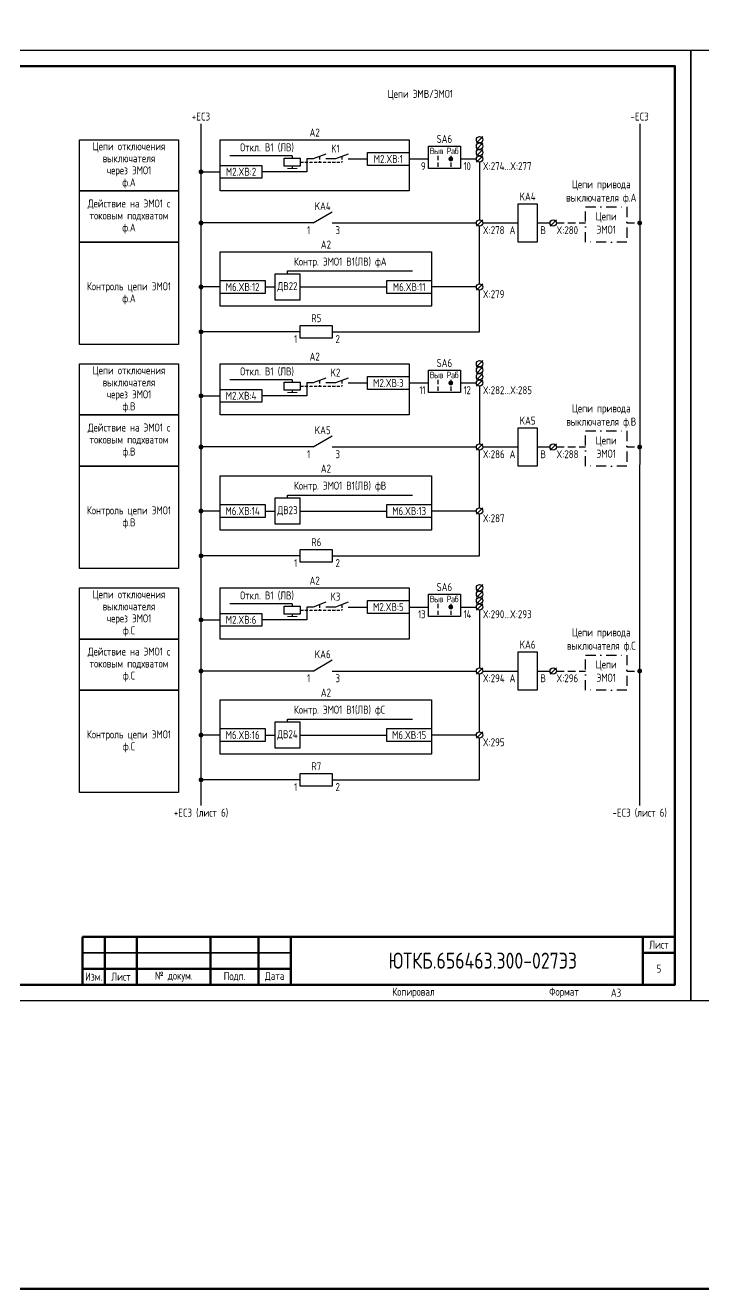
# Model space of a CAD drawing. Header units: millimetres. Extents: x -1117 to 5358, y -90 to 1610.
# Drawn here: x 1892.1 to 2104, y -90 to 304.8 of the extents above; entities that cross this region are included whole.
import ezdxf

# ---------------------------------------------------------------- set-up
doc = ezdxf.new("R2010")
doc.units = ezdxf.units.MM
doc.linetypes.add('HIDDEN2', pattern=[4.7625, 3.175, -1.5875])
doc.linetypes.add('штрихпунктирная', pattern=[25.4, 12.7, -6.35, 0, -6.35])
doc.styles.add('Gost_type_A', font='GOST_A.TTF')

# ---------------------------------------------------------------- blocks, each defined once
blk = doc.blocks.new('Формат_А3')
blk.add_lwpolyline([(-420, 297), (0, 297), (0, 0), (-420, 0)], close=True)
at = {"lineweight": 50}
blk.add_lwpolyline([(-400, 292), (-5, 292), (-5, 5), (-400, 5)], close=True, dxfattribs=at)
blk = doc.blocks.new('Штамп малый нижний')
at = {"lineweight": 50}
for points in [[(-185, 15), (-178, 15), (-178, 5), (-185, 5)], [(-178, 15), (-168, 15), (-168, 5), (-178, 5)], [(-168, 15), (-145, 15), (-145, 5), (-168, 5)], [(-145, 15), (-130, 15), (-130, 5), (-145, 5)], [(-130, 15), (-120, 15), (-120, 5), (-130, 5)], [(-120, 15), (-10, 15), (-10, 0), (-120, 0)], [(-10, 15), (0, 15), (0, 10), (-10, 10)], [(-10, 10), (0, 10), (0, 0), (-10, 0)], [(-185, 5), (-178, 5), (-178, 0), (-185, 0)], [(-178, 5), (-168, 5), (-168, 0), (-178, 0)], [(-168, 5), (-145, 5), (-145, 0), (-168, 0)], [(-145, 5), (-130, 5), (-130, 0), (-145, 0)], [(-130, 5), (-120, 5), (-120, 0), (-130, 0)]]:
    blk.add_lwpolyline(points, close=True, dxfattribs=at)
for points in [[(-185, 15), (-178, 15), (-178, 10), (-185, 10)], [(-178, 15), (-168, 15), (-168, 10), (-178, 10)], [(-168, 15), (-145, 15), (-145, 10), (-168, 10)], [(-145, 15), (-130, 15), (-130, 10), (-145, 10)], [(-130, 15), (-120, 15), (-120, 10), (-130, 10)], [(-185, 10), (-178, 10), (-178, 5), (-185, 5)], [(-178, 10), (-168, 10), (-168, 5), (-178, 5)], [(-168, 10), (-145, 10), (-145, 5), (-168, 5)], [(-145, 10), (-130, 10), (-130, 5), (-145, 5)], [(-130, 10), (-120, 10), (-120, 5), (-130, 5)]]:
    blk.add_lwpolyline(points, close=True)
at = {"char_height": 2.5, "style": 'Gost_type_A'}
for s, insert, width, attachment_point in [('Лист', (-5, 12.5), 10, 5), ('№ докум.', (-156.5, 2.5), 23, 5), ('Подп.', (-137.5, 2.5), 15, 5), ('Дата', (-125, 2.5), 10, 5), ('Изм.', (-181.5, 2.5), 7, 5), ('Лист', (-173, 2.5), 10, 5), ('Копировал', (-75, -2.53), 13.1202, 6), ('Формат', (-30, -2.53), 13.1202, 6)]:
    blk.add_mtext(s, dxfattribs=dict(at, insert=insert, width=width, attachment_point=attachment_point))
blk = doc.blocks.new('POINT')
at = {"const_width": 0.75}
blk.add_lwpolyline([(-0.375, 0, 1), (0.375, 0, 1)], format="xyb", close=True, dxfattribs=at)
blk = doc.blocks.new('Переключатель_положение')
for p, q in [((2, 1), (2, -0.34)), ((2, -1.14), (2, -2.49))]:
    blk.add_line(p, q)

msp = doc.modelspace()

# ---------------------------------------------------------------- linework, layer by layer
for p, q in [((1947, 61), (1947, 274)), ((2084, 274), (2083.99, 61)), ((2035, 270), (2033, 268)), ((2035, 268), (2033, 266)), ((2035, 266), (2033, 264)), ((1975.5, 264), (1956, 264)), ((1975.5, 264), (1975.5, 263.25)), ((1975.5, 260.75), (1975.5, 260)), ((2012, 263), (2018, 263)), ((2028, 263), (2033, 263)), ((2035, 264), (2033, 262)), ((2034, 262), (2034, 244)), ((1947, 259), (1953, 259)), ((1982, 243), (1988, 246.46)), ((1982, 243), (1947, 243)), ((1988, 243), (2033, 243)), ((2035, 244), (2033, 242)), ((2034, 224), (2034, 242)), ((2035, 243), (2046, 243)), ((2052, 243), (2056, 243)), ((2058, 244), (2056, 242)), ((1974, 228), (2013, 228)), ((1974, 227), (1974, 228)), ((1953, 223), (1947, 223)), ((1967, 223), (1970, 223)), ((1978, 223), (2005, 223)), ((2033, 223), (2019, 223)), ((2035, 224), (2033, 222)), ((2034, 220), (2034, 222)), ((2034, 209), (2034, 220)), ((1978, 209), (1947, 209)), ((1988, 209), (2034, 209)), ((2035, 200), (2033, 198)), ((2035, 198), (2033, 196)), ((1975.5, 194), (1956, 194)), ((1975.5, 194), (1975.5, 193.25)), ((2035, 196), (2033, 194)), ((2035, 194), (2033, 192)), ((1975.5, 190.75), (1975.5, 190)), ((2012, 193), (2018, 193)), ((2028, 193), (2033, 193)), ((2034, 192), (2034, 174)), ((1947, 189), (1953, 189)), ((1982, 173), (1988, 176.46)), ((2035, 174), (2033, 172)), ((2058, 174), (2056, 172)), ((1982, 173), (1947, 173)), ((1988, 173), (2033, 173)), ((2034, 154), (2034, 172)), ((2035, 173), (2046, 173)), ((2052, 173), (2056, 173)), ((1974, 158), (2013, 158)), ((1974, 157), (1974, 158)), ((2035, 154), (2033, 152)), ((1953, 153), (1947, 153)), ((1967, 153), (1970, 153)), ((1978, 153), (2005, 153)), ((2033, 153), (2019, 153)), ((2034, 150), (2034, 152)), ((2034, 139), (2034, 150)), ((1978, 139), (1947, 139)), ((1988, 139), (2034, 139)), ((2035, 130), (2033, 128)), ((2035, 128), (2033, 126)), ((1975.5, 124), (1956, 124)), ((1975.5, 124), (1975.5, 123.25)), ((2012, 123), (2018, 123)), ((2028, 123), (2033, 123)), ((2035, 126), (2033, 124)), ((2035, 124), (2033, 122)), ((1947, 119), (1953, 119)), ((1975.5, 120.75), (1975.5, 120)), ((2034, 122), (2034, 104)), ((1982, 103), (1947, 103)), ((1982, 103), (1988, 106.46)), ((1988, 103), (2033, 103)), ((2035, 104), (2033, 102)), ((2035, 103), (2046, 103)), ((2052, 103), (2056, 103)), ((2058, 104), (2056, 102)), ((2034, 84), (2034, 102)), ((1974, 88), (2013, 88)), ((1974, 87), (1974, 88)), ((1953, 83), (1947, 83)), ((1967, 83), (1970, 83)), ((1978, 83), (2005, 83)), ((2033, 83), (2019, 83)), ((2035, 84), (2033, 82)), ((2034, 80), (2034, 82)), ((2034, 69), (2034, 80)), ((1978, 69), (1947, 69)), ((1988, 69), (2034, 69))]:
    msp.add_line(p, q)
at = {"color": 0, "linetype": 'Continuous', "lineweight": 25, "ltscale": 4.32}
for p, q in [((1986, 264.5), (1982, 263)), ((1993, 264.5), (1989, 263)), ((1986, 194.5), (1982, 193)), ((1993, 194.5), (1989, 193)), ((1986, 124.5), (1982, 123)), ((1993, 124.5), (1989, 123))]:
    msp.add_line(p, q, dxfattribs=at)
at = {"color": 0, "linetype": 'HIDDEN2', "ltscale": 0.3}
for p, q in [((1978, 262), (1991, 262)), ((1984, 263.75), (1984, 262.08)), ((1991, 263.75), (1991, 262)), ((1984, 193.75), (1984, 192.08)), ((1991, 193.75), (1991, 192)), ((1978, 192), (1991, 192)), ((1984, 123.75), (1984, 122.08)), ((1991, 123.75), (1991, 122)), ((1978, 122), (1991, 122))]:
    msp.add_line(p, q, dxfattribs=at)
at = {"color": 0, "linetype": 'Continuous', "lineweight": 25, "ltscale": 1.08}
for p, q in [((1982, 263), (1980, 263)), ((1980, 263), (1980, 259)), ((1989, 263), (1986, 263)), ((1993, 263), (1999, 263)), ((1980, 259), (1966, 259)), ((1982, 193), (1980, 193)), ((1980, 193), (1980, 189)), ((1989, 193), (1986, 193)), ((1993, 193), (1999, 193)), ((1980, 189), (1966, 189)), ((1982, 123), (1980, 123)), ((1980, 123), (1980, 119)), ((1989, 123), (1986, 123)), ((1993, 123), (1999, 123)), ((1980, 119), (1966, 119))]:
    msp.add_line(p, q, dxfattribs=at)
at = {"linetype": 'HIDDEN2', "ltscale": 0.75}
for p, q in [((2058, 243), (2067.11, 243)), ((2080, 243), (2084, 243)), ((2058, 173), (2067.11, 173)), ((2080, 173), (2084, 173)), ((2058, 103), (2067.11, 103)), ((2080, 103), (2084, 103))]:
    msp.add_line(p, q, dxfattribs=at)
at = {"color": 6, "lineweight": 53}
msp.add_lwpolyline([(-1117.42, 1610), (5358, 1610), (5358, -90), (-1117.42, -90)], close=True, dxfattribs=at)
at = {"lineweight": 25}
for points in [[(1940, 253), (1909, 253), (1909, 269), (1940, 269)], [(1940, 237), (1909, 237), (1909, 253), (1940, 253)], [(1940, 205), (1909, 205), (1909, 237), (1940, 237)], [(1940, 183), (1909, 183), (1909, 199), (1940, 199)], [(1940, 167), (1909, 167), (1909, 183), (1940, 183)], [(1940, 135), (1909, 135), (1909, 167), (1940, 167)], [(1940, 113), (1909, 113), (1909, 129), (1940, 129)], [(1940, 97), (1909, 97), (1909, 113), (1940, 113)], [(1940, 65), (1909, 65), (1909, 97), (1940, 97)]]:
    msp.add_lwpolyline(points, close=True, dxfattribs=at)
for points in [[(1953, 269), (2012, 269), (2012, 253), (1953, 253)], [(1999, 265), (2012, 265), (2012, 261), (1999, 261)], [(2018, 267), (2028, 267), (2028, 260), (2018, 260)], [(1953, 261), (1966, 261), (1966, 257), (1953, 257)], [(1978, 263.25), (1978, 260.75), (1973, 260.75), (1973, 263.25)], [(2046, 249), (2052, 249), (2052, 237), (2046, 237)], [(1953, 234), (2019, 234), (2019, 217), (1953, 217)], [(1953, 225), (1967, 225), (1967, 221), (1953, 221)], [(2005, 225), (2019, 225), (2019, 221), (2005, 221)], [(1978, 211), (1988, 211), (1988, 207), (1978, 207)], [(1953, 199), (2012, 199), (2012, 183), (1953, 183)], [(1999, 195), (2012, 195), (2012, 191), (1999, 191)], [(2018, 197), (2028, 197), (2028, 190), (2018, 190)], [(1953, 191), (1966, 191), (1966, 187), (1953, 187)], [(1978, 193.25), (1978, 190.75), (1973, 190.75), (1973, 193.25)], [(2046, 179), (2052, 179), (2052, 167), (2046, 167)], [(1953, 164), (2019, 164), (2019, 147), (1953, 147)], [(1953, 155), (1967, 155), (1967, 151), (1953, 151)], [(2005, 155), (2019, 155), (2019, 151), (2005, 151)], [(1978, 141), (1988, 141), (1988, 137), (1978, 137)], [(1953, 129), (2012, 129), (2012, 113), (1953, 113)], [(2018, 127), (2028, 127), (2028, 120), (2018, 120)], [(1978, 123.25), (1978, 120.75), (1973, 120.75), (1973, 123.25)], [(1999, 125), (2012, 125), (2012, 121), (1999, 121)], [(1953, 121), (1966, 121), (1966, 117), (1953, 117)], [(2046, 109), (2052, 109), (2052, 97), (2046, 97)], [(1953, 94), (2019, 94), (2019, 77), (1953, 77)], [(1953, 85), (1967, 85), (1967, 81), (1953, 81)], [(2005, 85), (2019, 85), (2019, 81), (2005, 81)], [(1978, 71), (1988, 71), (1988, 67), (1978, 67)]]:
    msp.add_lwpolyline(points, close=True)
at = {"lineweight": 18}
for points in [[(1977, 260), (1974, 260)], [(1977, 190), (1974, 190)], [(1977, 120), (1974, 120)]]:
    msp.add_lwpolyline(points, close=True, dxfattribs=at)
at = {"linetype": 'штрихпунктирная', "ltscale": 0.25}
for points in [[(2067.11, 248), (2080, 248), (2080, 237), (2067.11, 237)], [(2067.11, 178), (2080, 178), (2080, 167), (2067.11, 167)], [(2067.11, 108), (2080, 108), (2080, 97), (2067.11, 97)]]:
    msp.add_lwpolyline(points, close=True, dxfattribs=at)
at = {"ltscale": 4}
for points in [[(1970, 219), (1978, 219), (1978, 227), (1970, 227)], [(1970, 149), (1978, 149), (1978, 157), (1970, 157)], [(1970, 79), (1978, 79), (1978, 87), (1970, 87)]]:
    msp.add_lwpolyline(points, close=True, dxfattribs=at)
for centre in [(2034, 269), (2034, 267), (2034, 265), (2034, 263), (2034, 243), (2057, 243), (2034, 223), (2034, 199), (2034, 197), (2034, 195), (2034, 193), (2034, 173), (2057, 173), (2034, 153), (2034, 129), (2034, 127), (2034, 125), (2034, 123), (2034, 103), (2057, 103), (2034, 83)]:
    msp.add_circle(centre, 1)

# ---------------------------------------------------------------- block references
at = {"color": 1}
for name, p in [('Формат_А3', (2100, 0)), ('Формат_А3', (2520, 0)), ('Штамп малый нижний', (2095, 5))]:
    msp.add_blockref(name, p, dxfattribs=at)
for name, p in [('Переключатель_положение', (2019, 263)), ('POINT', (2025, 263)), ('Переключатель_положение', (2023, 263)), ('POINT', (1947, 259)), ('POINT', (1947, 243)), ('POINT', (2084, 243)), ('POINT', (1947, 223)), ('POINT', (1947, 209)), ('Переключатель_положение', (2019, 193)), ('POINT', (2025, 193)), ('Переключатель_положение', (2023, 193)), ('POINT', (1947, 189)), ('POINT', (1947, 173)), ('POINT', (2084, 173)), ('POINT', (1947, 153)), ('POINT', (1947, 139)), ('Переключатель_положение', (2019, 123)), ('POINT', (2025, 123)), ('Переключатель_положение', (2023, 123)), ('POINT', (1947, 119)), ('POINT', (1947, 103)), ('POINT', (2084, 103)), ('POINT', (1947, 83)), ('POINT', (1947, 69))]:
    msp.add_blockref(name, p)

# ---------------------------------------------------------------- texts
at = {"lineweight": 25, "char_height": 2.5, "line_spacing_factor": 0.9, "style": 'Gost_type_A'}
for s, insert, width, attachment_point in [('Цепи ЭМВ/ЭМО1', (2015.5, 283), 136.998, 5), ('A2', (1982.49, 270), 59, 8), ('Цепи отключения выключателя\\Pчерез ЭМО1\\Pф.А', (1924.5, 261), 31, 5), ('X:274...X:277', (2035, 262), 8.9978, 1), ('Действие на ЭМО1 с токовым подхватом\\Pф.А', (1924.5, 245), 31, 5), ('X:278', (2035, 242), 8.9978, 1), ('X:280', (2058, 242), 8, 1), ('A2', (1986, 235), 65.9942, 8), ('Контроль цепи ЭМО1\\Pф.А', (1924.5, 221), 31, 5), ('X:279', (2035, 222), 8, 1), ('R5', (1983, 212), 10, 8), ('{\\T0.9;1}', (1977, 208), 5, 3), ('{\\T0.9;2}', (1989, 208), 5, 1), ('A2', (1982.49, 200), 59, 8), ('Цепи отключения выключателя\\Pчерез ЭМО1\\Pф.В', (1924.5, 191), 31, 5), ('X:282...X:285', (2035, 192), 8.9978, 1), ('Действие на ЭМО1 с токовым подхватом\\Pф.В', (1924.5, 175), 31, 5), ('X:286', (2035, 172), 8.9978, 1), ('X:288', (2058, 172), 8, 1), ('A2', (1986, 165), 65.9942, 8), ('Контроль цепи ЭМО1\\Pф.В', (1924.5, 151), 31, 5), ('X:287', (2035, 152), 8, 1), ('R6', (1983, 142), 10, 8), ('{\\T0.9;1}', (1977, 138), 5, 3), ('{\\T0.9;2}', (1989, 138), 5, 1), ('A2', (1982.49, 130), 59, 8), ('Цепи отключения выключателя\\Pчерез ЭМО1\\Pф.C', (1924.5, 121), 31, 5), ('X:290...X:293', (2035, 122), 8.9978, 1), ('Действие на ЭМО1 с токовым подхватом\\Pф.C', (1924.5, 105), 31, 5), ('X:294', (2035, 102), 8.9978, 1), ('X:296', (2058, 102), 8, 1), ('A2', (1986, 95), 65.9942, 8), ('Контроль цепи ЭМО1\\Pф.C', (1924.5, 81), 31, 5), ('X:295', (2035, 82), 8, 1), ('R7', (1983, 72), 10, 8), ('{\\T0.9;1}', (1977, 68), 5, 3), ('{\\T0.9;2}', (1989, 68), 5, 1)]:
    msp.add_mtext(s, dxfattribs=dict(at, insert=insert, width=width, attachment_point=attachment_point))
at = {"style": 'Gost_type_A'}
for s, insert, char_height, width, attachment_point in [('+EC3', (1947, 275), 2.5, 10, 8), ('-EC3', (2084, 275), 2.5, 10, 8), ('SA6', (2023, 268), 2.5, 10, 8), ('Откл. B1 (ЛВ) ', (1976, 266.5), 2.5, 21.0044, 6), ('K1', (1988.99, 265), 2.5, 6, 8), ('{\\T0.9;Выв}', (2020.5, 265.5), 2, 5, 5), ('{\\T0.9;Раб}', (2025.5, 265.5), 2, 5, 5), ('М2.XВ:1', (2005.5, 263), 2.5, 13, 5), ('{\\T0.9;9}', (2017, 262), 2.5, 5, 3), ('{\\T0.9;10}', (2029, 262), 2.5, 5, 1), ('М2.XВ:2', (1959.5, 259), 2.5, 13, 5), ('Цепи привода\\Pвыключателя ф.А', (2072, 249), 2.5, 23, 8), ('KA4', (1985, 247), 2.5, 18, 8), ('KA4', (2049, 250), 2.5, 18, 8), ('Цепи\\PЭМО1', (2073.55, 243), 2.5, 12.8936, 5), ('{\\T0.9;1}', (1981, 242), 2.5, 5, 3), ('{\\T0.9;3}', (1989, 242), 2.5, 5, 1), ('{\\T0.9;А}', (2045, 242), 2.5, 5, 3), ('{\\T0.9;B}', (2053, 242), 2.5, 5, 1), ('\\pxt11;Контр. ЭМО1 В1(ЛВ) фА', (1976, 229), 2.5, 35.7119, 7), ('{\\C0;M6.XВ:12}', (1960, 223), 2.5, 14, 5), ('ДВ22', (1974, 223), 2.5, 7.9998, 5), ('{\\C0;M6.XВ:11}', (2012, 223), 2.5, 14, 5), ('Откл. B1 (ЛВ) ', (1976, 196.5), 2.5, 21.0044, 6), ('K2', (1988.99, 195), 2.5, 6, 8), ('SA6', (2023, 198), 2.5, 10, 8), ('М2.XВ:3', (2005.5, 193), 2.5, 13, 5), ('{\\T0.9;Выв}', (2020.5, 195.5), 2, 5, 5), ('{\\T0.9;Раб}', (2025.5, 195.5), 2, 5, 5), ('М2.XВ:4', (1959.5, 189), 2.5, 13, 5), ('{\\T0.9;11}', (2017, 192), 2.5, 5, 3), ('{\\T0.9;12}', (2029, 192), 2.5, 5, 1), ('Цепи привода\\Pвыключателя ф.В', (2072, 179), 2.5, 23, 8), ('KA5', (2049, 180), 2.5, 18, 8), ('KA5', (1985, 177), 2.5, 18, 8), ('Цепи\\PЭМО1', (2073.55, 173), 2.5, 12.8936, 5), ('{\\T0.9;1}', (1981, 172), 2.5, 5, 3), ('{\\T0.9;3}', (1989, 172), 2.5, 5, 1), ('{\\T0.9;А}', (2045, 172), 2.5, 5, 3), ('{\\T0.9;B}', (2053, 172), 2.5, 5, 1), ('\\pxt11;Контр. ЭМО1 В1(ЛВ) фВ', (1976, 159), 2.5, 35.7119, 7), ('{\\C0;M6.XВ:14}', (1960, 153), 2.5, 14, 5), ('ДВ23', (1974, 153), 2.5, 7.9998, 5), ('{\\C0;M6.XВ:13}', (2012, 153), 2.5, 14, 5), ('SA6', (2023, 128), 2.5, 10, 8), ('Откл. B1 (ЛВ) ', (1976, 126.5), 2.5, 21.0044, 6), ('K3', (1988.99, 125), 2.5, 6, 8), ('{\\T0.9;Выв}', (2020.5, 125.5), 2, 5, 5), ('{\\T0.9;Раб}', (2025.5, 125.5), 2, 5, 5), ('М2.XВ:5', (2005.5, 123), 2.5, 13, 5), ('М2.XВ:6', (1959.5, 119), 2.5, 13, 5), ('{\\T0.9;13}', (2017, 122), 2.5, 5, 3), ('{\\T0.9;14}', (2029, 122), 2.5, 5, 1), ('Цепи привода\\Pвыключателя ф.С', (2072, 109), 2.5, 23, 8), ('KA6', (2049, 110), 2.5, 18, 8), ('KA6', (1985, 107), 2.5, 18, 8), ('Цепи\\PЭМО1', (2073.55, 103), 2.5, 12.8936, 5), ('{\\T0.9;1}', (1981, 102), 2.5, 5, 3), ('{\\T0.9;3}', (1989, 102), 2.5, 5, 1), ('{\\T0.9;А}', (2045, 102), 2.5, 5, 3), ('{\\T0.9;B}', (2053, 102), 2.5, 5, 1), ('\\pxt11;Контр. ЭМО1 В1(ЛВ) фС', (1976, 89), 2.5, 35.7119, 7), ('{\\C0;M6.XВ:16}', (1960, 83), 2.5, 14, 5), ('ДВ24', (1974, 83), 2.5, 7.9998, 5), ('{\\C0;M6.XВ:15}', (2012, 83), 2.5, 14, 5), ('+EC3 (лист 6)', (1947, 60), 2.5, 18, 2), ('-EC3 (лист 6)', (2083.99, 60), 2.5, 18, 2), ('ЮТКБ.656463.300-027Э3', (2035, 12.5), 5, 120, 5), ('5', (2090, 10), 2.5, 10, 5), ('A3', (2075, 2.5), 2.5, 20, 4)]:
    msp.add_mtext(s, dxfattribs=dict(at, insert=insert, char_height=char_height, width=width, attachment_point=attachment_point))

doc.saveas('drawing.dxf')
